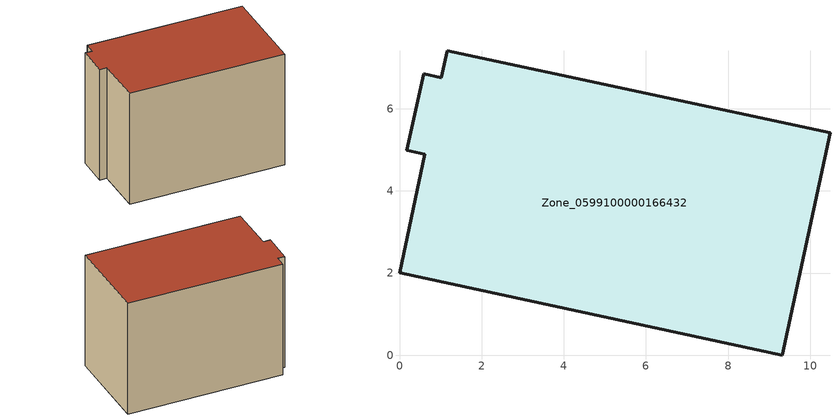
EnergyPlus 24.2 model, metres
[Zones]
Zone_0599100000166432
 floor ground (C_G): 10.48,5.41 9.32,0 0,2.01 0.62,4.89 0.18,4.99 0.59,6.85 1.02,6.75 1.16,7.41 z0
 wall outside (C_F): 1.02,6.75 0.59,6.85 0.18,4.99 0.62,4.89 0,2.01 9.32,0 10.48,5.41 1.16,7.41 1.02,6.75 z0:7.27
 roof outside (C_R): 10.48,5.41 1.16,7.41 1.02,6.75 0.59,6.85 0.18,4.99 0.62,4.89 0,2.01 9.32,0 z7.27
[BUILDING]
Pand.0599100000166432: North Axis=0; Terrain=City; Loads Convergence Tolerance Value=0.04; Temperature Convergence Tolerance Value=0.4; Solar Distribution=FullExterior; Maximum Number of Warmup Days=25; Minimum Number of Warmup Days=1
[Site:Location]
Rotterdam.The.Hague.AP_ZH_NLD Design_Conditions: Latitude=51.96; Longitude=4.45; Time Zone=1; Elevation=-4.5
[SITE:GROUNDTEMPERATURE:BUILDINGSURFACE]
18, 18, 18, 18, 18, 18, 18, 18, 18, 18, 18, 18
[MATERIAL] Thermal Absorptance=0.9; Solar Absorptance=0.7; Visible Absorptance=0.7
Name | Roughness | Thickness | Conductivity | Density | Specific Heat
G.TI.1975-1991 | MediumSmooth | 0.15 | 0.288461 | 540 | 1210
F.TI.1975-1991 | Rough | 0.3 | 0.230769 | 1920 | 840
R.TI.1975-1991 | MediumRough | 0.2 | 0.153846 | 1500 | 1000
[CONSTRUCTION]
C_G: G.TI.1975-1991
C_F: F.TI.1975-1991
C_R: R.TI.1975-1991
[ZONE]
Zone_0599100000166432: Type=1; Multiplier=1; Ceiling Height=Autocalculate; Volume=Autocalculate; Floor Area=autocalculate; Part of Total Floor Area=Yes
[ZONEINFILTRATION:DESIGNFLOWRATE]
Infil_Zone_0599100000166432: Zone or ZoneList or Space or SpaceList=Zone_0599100000166432; Schedule=AlwaysOn; Design Flow Rate Calculation Method=Flow/Area; Flow Rate per Floor Area=0.003; Constant Term Coefficient=1; Temperature Term Coefficient=0; Velocity Term Coefficient=0; Velocity Squared Term Coefficient=0
[HVACTEMPLATE:ZONE:IDEALLOADSAIRSYSTEM]
Zone_0599100000166432: Maximum Heating Supply Air Temperature=50; Minimum Cooling Supply Air Temperature=13; Maximum Heating Supply Air Humidity Ratio=0.0156; Minimum Cooling Supply Air Humidity Ratio=0.0077; Heating Limit=NoLimit; Cooling Limit=NoLimit; Dehumidification Control Type=ConstantSensibleHeatRatio; Cooling Sensible Heat Ratio=0.7; Dehumidification Setpoint=60; Humidification Control Type=None; Humidification Setpoint=30; Outdoor Air Method=None; Outdoor Air Flow Rate per Person=0.00944; Outdoor Air Flow Rate per Zone Floor Area=0; Outdoor Air Flow Rate per Zone=0; Demand Controlled Ventilation Type=None; Outdoor Air Economizer Type=NoEconomizer; Heat Recovery Type=None; Sensible Heat Recovery Effectiveness=0.7; Latent Heat Recovery Effectiveness=0.65
[ZONECONTROL:THERMOSTAT]
ThermostatControl_Zone_0599100000166432: Zone or ZoneList=Zone_0599100000166432; Control Type Schedule=DualSetpointControlType; Control 1=Thermostat_Zone_0599100000166432; Temperature Difference Between Cutout And Setpoint=0
[THERMOSTATSETPOINT:DUALSETPOINT]
Thermostat_Zone_0599100000166432: Heating Setpoint Temperature Schedule=HeatingSetpoint_Zone_0599100000166432; Cooling Setpoint Temperature Schedule=CoolingSetpoint_Zone_0599100000166432
[SCHEDULE:COMPACT]
HeatingSetpoint_Zone_0599100000166432: Through: 12/31, For: AllDays, Until: 24:00, 21
CoolingSetpoint_Zone_0599100000166432: Through: 12/31, For: AllDays, Until: 24:00, 24
DualSetpointControlType: Through: 12/31, For: AllDays, Until: 24:00, 4
AlwaysOn: Through: 12/31, For: AllDays, Until: 24:00, 1
